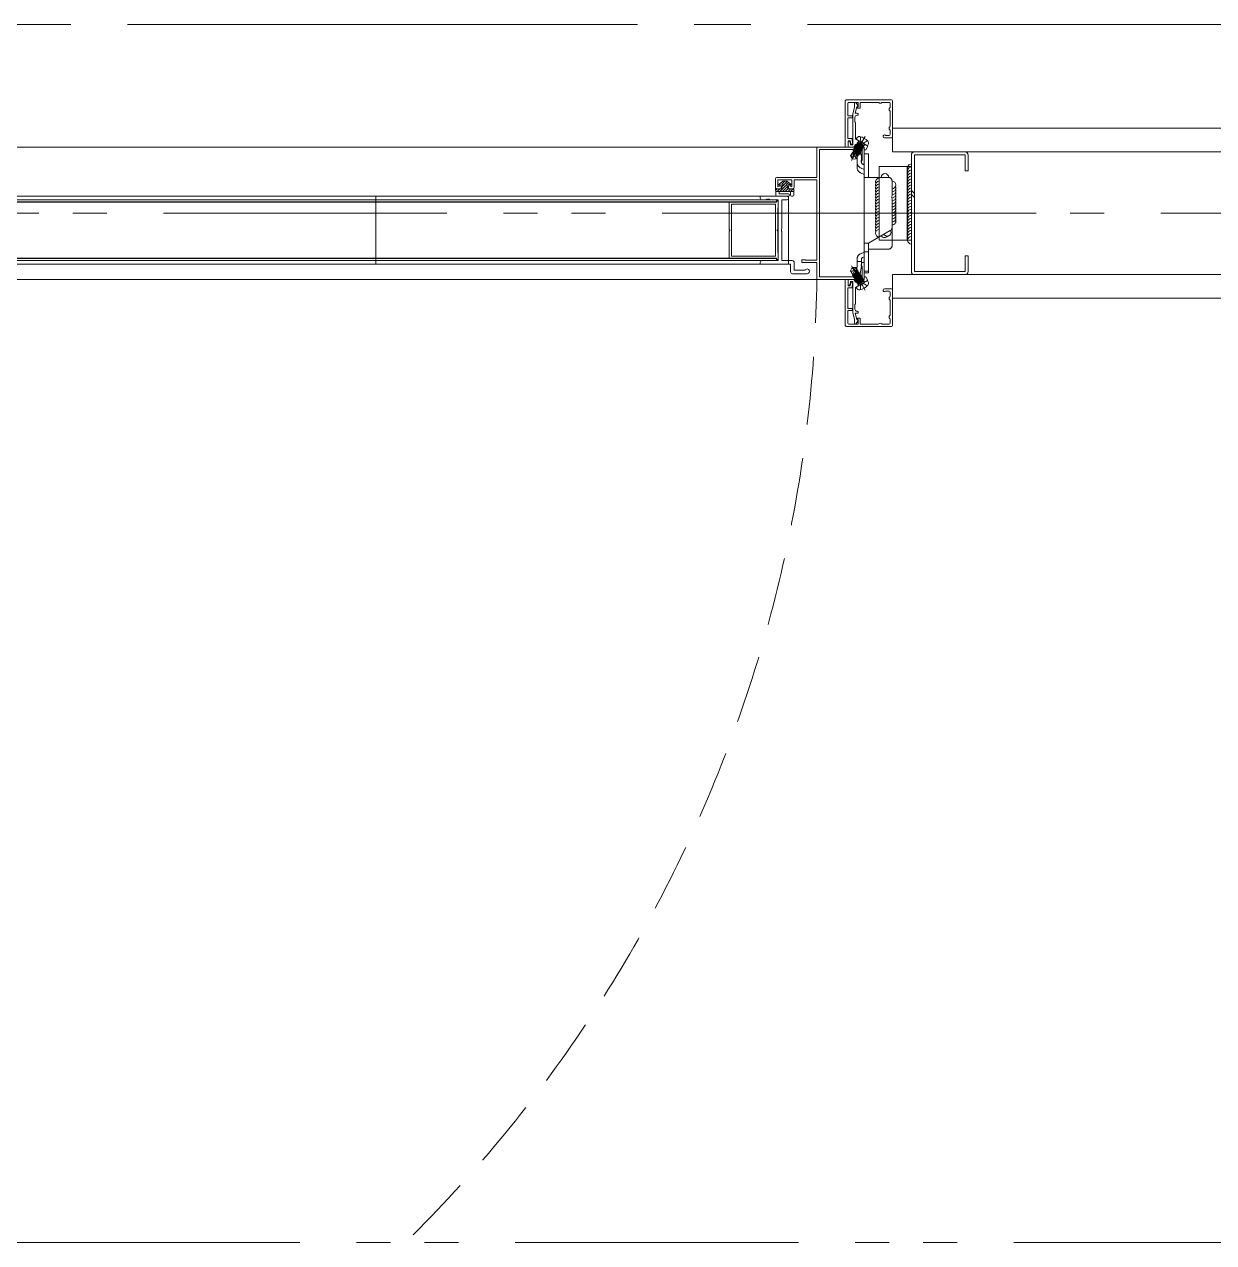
# Model space of a CAD drawing. Units: millimetres at full size. Extents: x -12803 to 120774, y -9413 to 101127.
# Drawn here: x 81230 to 81859, y 11551 to 12196 of the extents above; entities that cross this region are included whole.
import ezdxf

# ---------------------------------------------------------------- set-up
doc = ezdxf.new("R2010")
doc.units = ezdxf.units.MM
doc.header["$LTSCALE"] = 30
for name, pattern in [('CHAIN2', [12, 9, -1, 1, -1]), ('DASHED1', [1.8, 1.2, -0.6]), ('DASHED3', [4, 3, -1]), ('DOUBLE_CHAIN1', [8.8, 5, -1, 0.6, -0.6, 0.6, -1])]:
    doc.linetypes.add(name, pattern=pattern)
doc.layers.add('0-0_NoName', color=7, linetype='Continuous')
for name, color, linetype, lineweight in [('2-0_通芯', 7, 'DOUBLE_CHAIN1', 15), ('2-2_間仕切り芯', 7, 'DOUBLE_CHAIN1', 15), ('2-3_間仕切り', 7, 'Continuous', 15), ('2-A_建具', 7, 'Continuous', 15), ('3-2_AIHO08-壁芯', 7, 'CHAIN2', 15)]:
    doc.layers.add(name, color=color, linetype=linetype, lineweight=lineweight)

# ---------------------------------------------------------------- blocks, each defined once
blk = doc.blocks.new('グループ部品-732')
at = {"layer": '2-0_通芯'}
blk.add_line((74361.66, 11551.41), (120774.36, 11551.41), dxfattribs=at)
at = {"layer": '2-2_間仕切り芯'}
blk.add_line((77079.36, 12096.41), (82717.65, 12096.41), dxfattribs=at)
at = {"layer": '2-3_間仕切り'}
for p, q in [((81689.36, 12141.41), (82207.76, 12141.41)), ((81689.36, 12128.91), (82207.76, 12128.91)), ((81689.36, 12063.91), (82229.36, 12063.91)), ((81689.36, 12051.41), (82229.36, 12051.41))]:
    blk.add_line(p, q, dxfattribs=at)
at = {"layer": '2-A_建具'}
for p, q in [((81689.36, 12128.91), (81689.36, 12155.91)), ((81669.99, 12132.45), (81669.9, 12132.3)), ((81669.99, 12132.45), (81670.42, 12132.45)), ((81669.99, 12132.45), (81673.06, 12129.87)), ((81670.03, 12135.56), (81670.67, 12136.48)), ((81670.03, 12135.56), (81676.09, 12132.06)), ((81670.34, 12133.06), (81670.77, 12133.06)), ((81670.42, 12132.45), (81670.47, 12132.53)), ((81672.84, 12130.24), (81670.42, 12132.45)), ((81670.69, 12133.66), (81670.6, 12133.51)), ((81673.68, 12130.93), (81670.6, 12133.51)), ((81670.6, 12133.51), (81670.82, 12133.13)), ((81670.69, 12133.66), (81671.12, 12133.66)), ((81670.77, 12133.06), (81670.82, 12133.13)), ((81670.82, 12133.13), (81673.24, 12130.93)), ((81670.99, 12134.19), (81670.95, 12134.12)), ((81674.03, 12131.53), (81670.95, 12134.12)), ((81670.95, 12134.12), (81671.17, 12133.74)), ((81670.99, 12134.19), (81674.42, 12132.21)), ((81671.12, 12133.66), (81671.17, 12133.74)), ((81673.54, 12131.46), (81671.12, 12133.66)), ((81671.17, 12133.74), (81673.59, 12131.53)), ((81671.31, 12134.24), (81671.21, 12134.07)), ((81672.47, 12132.8), (81674.93, 12137.06)), ((81672.88, 12133.1), (81673.94, 12132.14)), ((81674.3, 12132.51), (81674.2, 12132.34)), ((81676.09, 12132.06), (81676.56, 12133.08)), ((81685.11, 12136.41), (81688.86, 12136.41)), ((80899.26, 12131.41), (81274.36, 12131.41)), ((81274.36, 12131.41), (81649.66, 12131.41)), ((81649.36, 12131.41), (81649.36, 12115.41)), ((81674.36, 12131.41), (81649.36, 12131.41)), ((81650.76, 12130.11), (81673.26, 12130.11)), ((81650.76, 12062.71), (81650.76, 12130.11)), ((81667.13, 12126.85), (81667.93, 12125.22)), ((81667.49, 12126.87), (81668.11, 12125.54)), ((81670.87, 12130.03), (81667.59, 12124.34)), ((81668.81, 12126.45), (81668.19, 12125.07)), ((81668.28, 12128.83), (81668.54, 12128.68)), ((81668.32, 12128.81), (81668.72, 12129.5)), ((81668.59, 12130.03), (81668.5, 12129.87)), ((81668.99, 12129.46), (81668.5, 12129.87)), ((81668.59, 12130.03), (81669.02, 12130.03)), ((81668.59, 12130.03), (81669.08, 12129.61)), ((81668.81, 12126.45), (81669.52, 12129.4)), ((81668.94, 12130.63), (81668.85, 12130.48)), ((81668.85, 12130.48), (81669.07, 12130.1)), ((81671.93, 12127.9), (81668.85, 12130.48)), ((81668.94, 12130.63), (81669.37, 12130.63)), ((81668.94, 12130.63), (81672.01, 12128.05)), ((81669.02, 12130.03), (81669.07, 12130.1)), ((81671.44, 12127.82), (81669.02, 12130.03)), ((81669.07, 12130.1), (81671.49, 12127.9)), ((81669.29, 12131.24), (81669.2, 12131.09)), ((81669.2, 12131.09), (81669.42, 12130.71)), ((81672.28, 12128.5), (81669.2, 12131.09)), ((81669.25, 12128.27), (81671.14, 12127.18)), ((81669.29, 12131.24), (81669.72, 12131.24)), ((81669.29, 12131.24), (81672.36, 12128.65)), ((81669.37, 12130.63), (81669.42, 12130.71)), ((81671.79, 12128.43), (81669.37, 12130.63)), ((81669.39, 12128.88), (81671.14, 12127.29)), ((81669.42, 12130.71), (81671.84, 12128.5)), ((81671.58, 12127.29), (81669.44, 12129.08)), ((81669.48, 12129.27), (81671.66, 12127.44)), ((81669.64, 12131.84), (81669.55, 12131.69)), ((81669.55, 12131.69), (81669.77, 12131.31)), ((81672.63, 12129.11), (81669.55, 12131.69)), ((81669.61, 12126.45), (81670.03, 12125.27)), ((81669.64, 12131.84), (81670.07, 12131.84)), ((81669.64, 12131.84), (81672.71, 12129.26)), ((81669.72, 12131.24), (81669.77, 12131.31)), ((81672.14, 12129.03), (81669.72, 12131.24)), ((81669.77, 12131.31), (81672.19, 12129.11)), ((81669.9, 12132.3), (81670.12, 12131.92)), ((81672.98, 12129.71), (81669.9, 12132.3)), ((81671.14, 12127.18), (81669.99, 12125.2)), ((81670.07, 12131.84), (81670.12, 12131.92)), ((81672.49, 12129.64), (81670.07, 12131.84)), ((81670.08, 12128.88), (81672.34, 12129.28)), ((81670.12, 12131.92), (81672.54, 12129.71)), ((81671.09, 12127.21), (81671.14, 12127.29)), ((81671.58, 12127.29), (81671.14, 12127.29)), ((81671.37, 12130.9), (81671.97, 12131.94)), ((81671.44, 12127.82), (81671.49, 12127.9)), ((81671.66, 12127.44), (81671.44, 12127.82)), ((81671.93, 12127.9), (81671.49, 12127.9)), ((81671.66, 12127.44), (81671.58, 12127.29)), ((81671.79, 12128.43), (81671.84, 12128.5)), ((81672.01, 12128.05), (81671.79, 12128.43)), ((81672.28, 12128.5), (81671.84, 12128.5)), ((81672.01, 12128.05), (81671.93, 12127.9)), ((81672.14, 12129.03), (81672.19, 12129.11)), ((81672.36, 12128.65), (81672.14, 12129.03)), ((81672.63, 12129.11), (81672.19, 12129.11)), ((81672.36, 12128.65), (81672.28, 12128.5)), ((81672.49, 12129.64), (81672.54, 12129.71)), ((81672.71, 12129.26), (81672.49, 12129.64)), ((81672.98, 12129.71), (81672.54, 12129.71)), ((81672.71, 12129.26), (81672.63, 12129.11)), ((81672.84, 12130.24), (81672.89, 12130.32)), ((81673.06, 12129.87), (81672.84, 12130.24)), ((81673.33, 12130.32), (81672.89, 12130.32)), ((81673.06, 12129.87), (81672.98, 12129.71)), ((81673.19, 12130.85), (81673.24, 12130.93)), ((81673.68, 12130.93), (81673.24, 12130.93)), ((81673.26, 12130.11), (81673.26, 12124.41)), ((81673.54, 12131.46), (81673.59, 12131.53)), ((81674.03, 12131.53), (81673.59, 12131.53)), ((81673.76, 12131.08), (81673.68, 12130.93)), ((81673.89, 12132.06), (81673.94, 12132.14)), ((81674.38, 12132.14), (81673.94, 12132.14)), ((81674.36, 12122.41), (81674.36, 12131.41)), ((81699.36, 12127.31), (81699.36, 12065.51)), ((81727.76, 12128.91), (81700.96, 12128.91)), ((81729.36, 12118.91), (81729.36, 12127.31)), ((81668.11, 12125.54), (81667.93, 12125.22)), ((81667.93, 12125.22), (81668.19, 12125.07)), ((81669.99, 12125.2), (81668.19, 12125.07)), ((81672.44, 12120.42), (81674.36, 12119.51)), ((81672.71, 12124.41), (81672.71, 12123.54)), ((81673.26, 12124.41), (81672.71, 12124.41)), ((81672.71, 12123.54), (81673.36, 12122.41)), ((81673.36, 12122.41), (81674.36, 12122.41)), ((81699.36, 12082.1), (81699.36, 12121.1)), ((81627.36, 12114.41), (81627.36, 12110.41)), ((81649.36, 12115.41), (81628.36, 12115.41)), ((81628.66, 12114.11), (81636.06, 12114.11)), ((81628.66, 12110.41), (81628.66, 12114.11)), ((81629.27, 12111.74), (81631.36, 12113.41)), ((81633.58, 12113.23), (81630.97, 12110.62)), ((81632.35, 12113.41), (81631.05, 12112.11)), ((81633.36, 12113.41), (81631.36, 12113.41)), ((81635.44, 12111.74), (81633.36, 12113.41)), ((81636.06, 12114.11), (81636.06, 12110.41)), ((81637.36, 12114.11), (81649.36, 12114.11)), ((81637.36, 12110.41), (81637.36, 12114.11)), ((81649.36, 12114.11), (81649.36, 12071.51)), ((81672.46, 12117.82), (81674.36, 12116.94)), ((81674.36, 12119.11), (81674.36, 12119.41)), ((81627.36, 12108.41), (81627.36, 12110.41)), ((81628.35, 12109.41), (81627.56, 12108.62)), ((81627.56, 12109.41), (81627.56, 12105.91)), ((81630.56, 12109.41), (81627.56, 12109.41)), ((81627.56, 12108.01), (81637.16, 12108.01)), ((81629.76, 12109.41), (81628.36, 12108.01)), ((81628.36, 12109.41), (81630.36, 12109.41)), ((81630.36, 12111.03), (81628.66, 12110.41)), ((81629.36, 12106.81), (81629.36, 12108.01)), ((81630.9, 12112.06), (81629.62, 12111.26)), ((81633.4, 12111.63), (81629.77, 12108.01)), ((81630.36, 12109.41), (81630.36, 12111.03)), ((81630.56, 12109.41), (81631.34, 12111.71)), ((81633.76, 12110.58), (81631.19, 12108.01)), ((81634.12, 12109.52), (81632.6, 12108.01)), ((81634.16, 12109.41), (81633.37, 12111.71)), ((81634.37, 12112.6), (81633.82, 12112.06)), ((81633.82, 12112.06), (81635.1, 12111.26)), ((81635.42, 12109.41), (81634.02, 12108.01)), ((81637.16, 12109.41), (81634.16, 12109.41)), ((81634.36, 12111.03), (81634.36, 12109.41)), ((81636.06, 12110.41), (81634.36, 12111.03)), ((81634.36, 12109.41), (81636.36, 12109.41)), ((81635.15, 12111.97), (81634.69, 12111.51)), ((81635.36, 12108.01), (81635.36, 12105.91)), ((81636.83, 12109.41), (81635.43, 12108.01)), ((81637.16, 12108.32), (81636.85, 12108.01)), ((81637.16, 12105.91), (81637.16, 12109.41)), ((81699.36, 12108.53), (81700.96, 12106.93)), ((80899.36, 12105.41), (81274.36, 12105.41)), ((80920.16, 12103.46), (81274.36, 12103.46)), ((80920.9, 12102.41), (81274.36, 12102.41)), ((80921.16, 12102.26), (81274.36, 12102.26)), ((81274.36, 12105.41), (81634.36, 12105.41)), ((81628.56, 12103.46), (81274.36, 12103.46)), ((81627.82, 12102.41), (81274.36, 12102.41)), ((81627.56, 12102.26), (81274.36, 12102.26)), ((81415.76, 12105.41), (81415.76, 12069.41)), ((81415.86, 12105.41), (81619.96, 12105.41)), ((81602.86, 12102.26), (81602.86, 12087.71)), ((81627.86, 12102.26), (81602.86, 12102.26)), ((81604.06, 12101.16), (81627.36, 12101.16)), ((81604.06, 12073.66), (81604.06, 12101.16)), ((81619.36, 12104.48), (81619.36, 12105.41)), ((81627.36, 12101.16), (81627.36, 12073.66)), ((81627.86, 12103.06), (81627.86, 12102.26)), ((81628.36, 12103.06), (81627.86, 12103.06)), ((81634.26, 12105.41), (81628.06, 12105.41)), ((81628.86, 12102.56), (81628.36, 12103.06)), ((81628.86, 12099.56), (81628.86, 12102.56)), ((81629.56, 12106.61), (81634.26, 12106.61)), ((81634.36, 12069.41), (81634.36, 12105.41)), ((81635.86, 12105.41), (81636.66, 12105.41)), ((81689.16, 12104.2), (81689.16, 12088.93)), ((81699.36, 12106.41), (81700.96, 12104.81)), ((81628.56, 12099.26), (81628.86, 12099.56)), ((81628.56, 12087.71), (81628.56, 12099.26)), ((81649.36, 12096.41), (81753.76, 12096.41)), ((81602.86, 12087.71), (81603.16, 12087.71)), ((81603.16, 12087.71), (81603.16, 12087.11)), ((81628.26, 12087.71), (81628.56, 12087.71)), ((81628.26, 12087.11), (81628.26, 12087.71)), ((81602.86, 12087.11), (81602.86, 12072.56)), ((81603.16, 12087.11), (81602.86, 12087.11)), ((81628.56, 12087.11), (81628.26, 12087.11)), ((81628.56, 12075.56), (81628.56, 12087.11)), ((81628.86, 12075.26), (81628.56, 12075.56)), ((81628.86, 12072.26), (81628.86, 12075.26)), ((81674.36, 12080.71), (81674.36, 12080.41)), ((81274.36, 12069.41), (80918.06, 12069.41)), ((81274.36, 12071.36), (80920.16, 12071.36)), ((80921.16, 12072.56), (81274.36, 12072.56)), ((80921.16, 12072.41), (81274.36, 12072.41)), ((81627.56, 12072.56), (81274.36, 12072.56)), ((81627.56, 12072.41), (81274.36, 12072.41)), ((81274.36, 12071.36), (81628.56, 12071.36)), ((81274.36, 12069.41), (81634.36, 12069.41)), ((81415.86, 12069.41), (81619.96, 12069.41)), ((81602.86, 12072.56), (81627.86, 12072.56)), ((81627.36, 12073.66), (81604.06, 12073.66)), ((81627.86, 12072.56), (81627.86, 12071.76)), ((81627.86, 12071.76), (81628.36, 12071.76)), ((81628.36, 12071.76), (81628.86, 12072.26)), ((81641.36, 12071.81), (81641.36, 12070.41)), ((81643.06, 12071.81), (81641.36, 12071.81)), ((81641.36, 12070.41), (81649.36, 12070.41)), ((81643.36, 12071.51), (81643.06, 12071.81)), ((81649.36, 12071.51), (81643.36, 12071.51)), ((81649.36, 12070.41), (81649.36, 12061.41)), ((81670.87, 12062.79), (81667.59, 12068.48)), ((81673.36, 12070.41), (81672.71, 12069.28)), ((81672.71, 12069.28), (81672.71, 12068.41)), ((81672.71, 12068.41), (81673.26, 12068.41)), ((81673.26, 12068.41), (81673.26, 12062.71)), ((81674.36, 12070.41), (81673.36, 12070.41)), ((81674.36, 12069.93), (81674.36, 12070.64)), ((81674.36, 12061.41), (81674.36, 12070.41)), ((81676.66, 12073.41), (81676.66, 12065.81)), ((81644.11, 12064.41), (81636.36, 12064.41)), ((81673.26, 12062.71), (81650.76, 12062.71)), ((81667.13, 12065.97), (81667.93, 12067.6)), ((81668.28, 12063.99), (81667.13, 12065.97)), ((81668.4, 12065.67), (81667.17, 12065.9)), ((81668.19, 12067.75), (81667.93, 12067.6)), ((81668.81, 12066.37), (81667.93, 12067.6)), ((81668.15, 12063.55), (81670.77, 12064.51)), ((81668.15, 12063.55), (81668.37, 12063.93)), ((81668.24, 12063.4), (81668.15, 12063.55)), ((81669.99, 12067.62), (81668.19, 12067.75)), ((81668.37, 12067.43), (81668.19, 12067.75)), ((81670.91, 12064.37), (81668.24, 12063.4)), ((81668.24, 12063.4), (81668.67, 12063.4)), ((81670.17, 12065.08), (81668.28, 12063.99)), ((81668.32, 12064.01), (81668.37, 12063.93)), ((81669.83, 12067.3), (81668.37, 12067.43)), ((81670.62, 12064.65), (81668.37, 12063.93)), ((81668.5, 12062.95), (81672.28, 12064.32)), ((81668.5, 12062.95), (81668.72, 12063.33)), ((81668.59, 12062.79), (81668.5, 12062.95)), ((81672.36, 12064.17), (81668.59, 12062.79)), ((81668.59, 12062.79), (81669.02, 12062.79)), ((81668.67, 12063.4), (81671.79, 12064.39)), ((81668.67, 12063.4), (81668.72, 12063.33)), ((81671.84, 12064.32), (81668.72, 12063.33)), ((81668.81, 12066.37), (81671, 12064.28)), ((81668.85, 12062.34), (81672.63, 12063.71)), ((81668.85, 12062.34), (81669.07, 12062.72)), ((81668.94, 12062.19), (81668.85, 12062.34)), ((81672.71, 12063.56), (81668.94, 12062.19)), ((81668.94, 12062.19), (81669.37, 12062.19)), ((81669.02, 12062.79), (81672.14, 12063.79)), ((81669.02, 12062.79), (81669.07, 12062.72)), ((81672.19, 12063.71), (81669.07, 12062.72)), ((81669.2, 12061.73), (81672.98, 12063.11)), ((81669.2, 12061.73), (81669.42, 12062.11)), ((81669.29, 12061.58), (81669.2, 12061.73)), ((81673.06, 12062.96), (81669.29, 12061.58)), ((81669.29, 12061.58), (81669.72, 12061.58)), ((81669.37, 12062.19), (81672.49, 12063.18)), ((81669.37, 12062.19), (81669.42, 12062.11)), ((81672.54, 12063.11), (81669.42, 12062.11)), ((81669.55, 12061.13), (81673.33, 12062.5)), ((81669.55, 12061.13), (81669.77, 12061.51)), ((81673.41, 12062.35), (81669.64, 12060.98)), ((81669.72, 12061.58), (81672.84, 12062.58)), ((81669.72, 12061.58), (81669.77, 12061.51)), ((81672.03, 12063.54), (81669.77, 12063.94)), ((81672.89, 12062.5), (81669.77, 12061.51)), ((81670.07, 12060.98), (81673.19, 12061.97)), ((81671.14, 12065.64), (81670.88, 12065.49)), ((81671.09, 12065.61), (81671.49, 12064.93)), ((81671.33, 12064.71), (81671.93, 12064.93)), ((81671.37, 12061.92), (81671.97, 12060.88)), ((81672.01, 12064.77), (81671.41, 12064.56)), ((81672.01, 12064.77), (81671.79, 12064.39)), ((81671.79, 12064.39), (81671.84, 12064.32)), ((81672.28, 12064.32), (81671.84, 12064.32)), ((81672.01, 12064.77), (81671.93, 12064.93)), ((81672.36, 12064.17), (81672.14, 12063.79)), ((81672.14, 12063.79), (81672.19, 12063.71)), ((81672.63, 12063.71), (81672.19, 12063.71)), ((81672.36, 12064.17), (81672.28, 12064.32)), ((81672.71, 12063.56), (81672.49, 12063.18)), ((81672.49, 12063.18), (81672.54, 12063.11)), ((81672.98, 12063.11), (81672.54, 12063.11)), ((81672.71, 12063.56), (81672.63, 12063.71)), ((81673.06, 12062.96), (81672.84, 12062.58)), ((81672.84, 12062.58), (81672.89, 12062.5)), ((81673.33, 12062.5), (81672.89, 12062.5)), ((81673.06, 12062.96), (81672.98, 12063.11)), ((81673.41, 12062.35), (81673.19, 12061.97)), ((81673.19, 12061.97), (81673.24, 12061.89)), ((81673.41, 12062.35), (81673.33, 12062.5)), ((81673.76, 12061.74), (81673.54, 12061.36)), ((81689.36, 12063.91), (81689.36, 12036.91)), ((81700.96, 12063.91), (81727.76, 12063.91)), ((80918.06, 12061.41), (81274.36, 12061.41)), ((81274.36, 12061.41), (81649.36, 12061.41)), ((81649.36, 12061.41), (81674.36, 12061.41)), ((81669.64, 12060.98), (81669.55, 12061.13)), ((81669.64, 12060.98), (81670.07, 12060.98)), ((81669.9, 12060.52), (81670.12, 12060.9)), ((81676.09, 12060.76), (81670.03, 12057.26)), ((81670.03, 12057.26), (81670.67, 12056.34)), ((81670.07, 12060.98), (81670.12, 12060.9)), ((81670.25, 12059.91), (81674.03, 12061.29)), ((81670.25, 12059.91), (81670.47, 12060.29)), ((81670.34, 12059.76), (81670.25, 12059.91)), ((81670.42, 12060.37), (81670.47, 12060.29)), ((81673.59, 12061.29), (81670.47, 12060.29)), ((81670.6, 12059.31), (81674.38, 12060.68)), ((81670.6, 12059.31), (81670.82, 12059.69)), ((81670.77, 12059.76), (81673.89, 12060.76)), ((81670.77, 12059.76), (81670.82, 12059.69)), ((81673.94, 12060.68), (81670.82, 12059.69)), ((81670.95, 12058.7), (81671.17, 12059.08)), ((81674.42, 12060.61), (81670.99, 12058.63)), ((81671.12, 12059.16), (81671.17, 12059.08)), ((81672.53, 12059.52), (81671.17, 12059.08)), ((81671.31, 12058.58), (81671.21, 12058.75)), ((81672.47, 12060.02), (81674.93, 12055.76)), ((81673.54, 12061.36), (81673.59, 12061.29)), ((81674.03, 12061.29), (81673.59, 12061.29)), ((81674.11, 12061.14), (81673.89, 12060.76)), ((81673.89, 12060.76), (81673.94, 12060.68)), ((81674.38, 12060.68), (81673.94, 12060.68)), ((81674.11, 12061.14), (81674.03, 12061.29)), ((81674.3, 12060.31), (81674.2, 12060.48)), ((81674.42, 12060.61), (81674.38, 12060.68)), ((81676.09, 12060.76), (81676.56, 12059.74)), ((81685.11, 12056.41), (81688.86, 12056.41))]:
    blk.add_line(p, q, dxfattribs=at)
at = {"layer": '2-A_建具', "linetype": 'DASHED3'}
for p, q in [((81670.56, 12126.17), (81670.08, 12128.88)), ((81670.33, 12127.47), (81672.59, 12127.87)), ((81670.56, 12123.4), (81670.56, 12126.17)), ((81672.86, 12126.37), (81672.34, 12129.28)), ((81672.86, 12123.4), (81672.86, 12126.37)), ((81674.36, 12127.91), (81674.36, 12064.91)), ((81674.36, 12127.91), (81676.66, 12127.91)), ((81676.66, 12127.91), (81676.66, 12115.41)), ((81670.56, 12120.81), (81670.56, 12123.35)), ((81674.36, 12122.06), (81673.43, 12122.5)), ((81697.06, 12082.1), (81697.06, 12121.1)), ((81674.36, 12115.41), (81687.16, 12115.41)), ((81689.16, 12113.41), (81689.16, 12105.62)), ((81689.16, 12079.41), (81689.16, 12088.93)), ((81688.16, 12087.2), (81676.66, 12080.56)), ((81682.36, 12082.1), (81699.36, 12082.1)), ((81672.46, 12075), (81674.36, 12075.88)), ((81676.66, 12080.56), (81674.36, 12080.56)), ((81676.66, 12076.05), (81674.36, 12076.05)), ((81676.66, 12080.56), (81676.66, 12064.91)), ((81676.66, 12077.41), (81687.16, 12077.41)), ((81670.56, 12068.41), (81669.77, 12063.94)), ((81670.56, 12072.01), (81670.56, 12068.41)), ((81670.56, 12070.94), (81672.86, 12070.94)), ((81672.86, 12068.21), (81672.03, 12063.54)), ((81672.86, 12072.01), (81672.86, 12068.21)), ((81674.36, 12070.76), (81672.86, 12070.05)), ((81674.36, 12073.34), (81673.43, 12072.91)), ((81676.66, 12065.81), (81674.36, 12065.81)), ((81676.66, 12064.91), (81674.36, 12064.91))]:
    blk.add_line(p, q, dxfattribs=at)
at = {"layer": '2-A_建具'}
for points in [[(81688.86, 12156.41), (81664.86, 12156.41), (81664.36, 12155.91)], [(81664.36, 12155.91), (81664.36, 12131.41), (81668.91, 12131.41)], [(81667.76, 12147.91), (81665.66, 12147.91), (81665.66, 12154.61)], [(81666.16, 12155.11), (81671.16, 12155.11), (81671.16, 12153.08), (81670.76, 12152.51), (81670.76, 12152.01), (81672.16, 12152.01), (81672.16, 12155.11), (81681.83, 12155.11), (81682.07, 12154.99)], [(81668.26, 12141.87), (81668.26, 12148.92), (81669.26, 12152.65), (81669.26, 12154.61)], [(81670.19, 12154.86), (81671.31, 12152.92), (81670.51, 12152.7), (81669.6, 12149.31), (81670.66, 12149.31)], [(81683.64, 12154.99), (81683.88, 12155.11), (81687.56, 12155.11)], [(81688.06, 12154.61), (81688.06, 12152.43), (81687.94, 12152.2)], [(81668.25, 12133.35), (81668.03, 12135.91), (81665.66, 12135.91), (81665.66, 12146.91), (81667.76, 12146.91)], [(81669.46, 12147.11), (81669.46, 12144.71), (81669.76, 12144.41), (81669.76, 12135.71), (81672.66, 12134.03), (81672.76, 12133.84), (81673.24, 12133.56), (81673.46, 12133.57), (81676.27, 12131.95), (81675.14, 12130.01), (81674.36, 12130.01), (81674.36, 12131.41), (81672.2, 12131.41), (81669.73, 12132.84), (81668.91, 12131.41)], [(81687.94, 12150.62), (81688.06, 12150.39), (81688.06, 12142.43), (81687.94, 12142.2)], [(81666.85, 12134.2), (81667.13, 12132.61), (81668.26, 12132.61), (81668.26, 12140.95), (81668.38, 12141.14), (81668.38, 12141.69), (81668.26, 12141.87)], [(81687.94, 12140.62), (81688.06, 12140.39), (81688.06, 12138.11)], [(81665.86, 12131.41), (81665.86, 12134.81), (81666.98, 12134.81), (81667.26, 12133.22)], [(81670.34, 12133.06), (81673.41, 12130.47), (81673.33, 12130.32), (81670.25, 12132.91)], [(81670.34, 12133.06), (81670.25, 12132.91), (81670.47, 12132.53), (81672.89, 12130.32)], [(81670.69, 12133.66), (81673.76, 12131.08), (81673.54, 12131.46)], [(81673.41, 12130.47), (81673.19, 12130.85), (81670.77, 12133.06)], [(81671.42, 12133.95), (81674.11, 12131.68), (81674.03, 12131.53)], [(81672.46, 12136.88), (81672.34, 12134.86), (81673.03, 12133.76)], [(81674.11, 12131.68), (81673.89, 12132.06), (81672.53, 12133.3)], [(81676.01, 12134.83), (81674.32, 12133.71), (81673.03, 12133.76)], [(81674.42, 12132.21), (81674.38, 12132.14), (81673.99, 12132.46)], [(81687.56, 12137.61), (81685.84, 12137.61), (81685.63, 12137.7)], [(81668.28, 12128.83), (81667.13, 12126.85), (81667.49, 12126.87)], [(81668.11, 12125.54), (81669.06, 12129.59), (81667.49, 12126.87)], [(81668.5, 12129.87), (81668.72, 12129.5), (81668.91, 12129.32)], [(81668.76, 12126.36), (81669.61, 12126.45), (81670.43, 12127.59)], [(81729.36, 12065.51), (81729.36, 12073.91), (81727.76, 12073.91), (81727.76, 12065.51), (81700.96, 12065.51), (81700.96, 12127.31), (81727.76, 12127.31), (81727.76, 12118.91), (81729.36, 12118.91)], [(81620.36, 12071.34), (81628.86, 12071.34), (81628.86, 12103.48), (81624.15, 12103.48), (81624.15, 12103.78), (81623.55, 12103.78), (81623.55, 12103.48), (81623.15, 12103.48), (81623.15, 12103.78), (81622.55, 12103.78), (81622.55, 12103.48), (81620.36, 12103.48)], [(81633.39, 12103.48), (81630.79, 12103.48), (81630.79, 12088.07), (81630.65, 12087.88), (81630.65, 12086.94), (81630.79, 12086.75), (81630.79, 12071.34), (81636.29, 12071.34)], [(81635.36, 12065.41), (81635.36, 12069.41), (81619.36, 12069.41), (81619.36, 12070.34)], [(81637.29, 12070.34), (81637.29, 12066.34), (81643.06, 12066.34)], [(81668.37, 12067.43), (81671.4, 12064.58), (81669.83, 12067.3)], [(81668.76, 12066.46), (81668.4, 12065.67), (81668.98, 12064.39)], [(81669.46, 12045.71), (81669.46, 12048.11), (81669.76, 12048.41), (81669.76, 12057.11), (81672.66, 12058.79), (81672.76, 12058.99), (81673.24, 12059.26), (81673.46, 12059.25), (81676.27, 12060.87), (81675.14, 12062.81), (81674.36, 12062.81)], [(81671.14, 12065.64), (81669.99, 12067.62), (81669.83, 12067.3)], [(81673.76, 12061.74), (81669.99, 12060.37), (81669.9, 12060.52), (81673.68, 12061.89)], [(81673.76, 12061.74), (81673.68, 12061.89), (81673.24, 12061.89), (81670.12, 12060.9)], [(81671.93, 12064.93), (81671.49, 12064.93), (81671.24, 12064.85)], [(81664.36, 12036.91), (81664.36, 12061.41), (81668.91, 12061.41)], [(81668.25, 12059.47), (81668.03, 12056.91), (81665.66, 12056.91), (81665.66, 12045.91), (81667.76, 12045.91)], [(81665.86, 12061.41), (81665.86, 12058.01), (81666.98, 12058.01), (81667.26, 12059.6)], [(81666.85, 12058.62), (81667.13, 12060.21), (81668.26, 12060.21), (81668.26, 12051.87), (81668.38, 12051.69), (81668.38, 12051.14), (81668.26, 12050.95)], [(81674.36, 12061.41), (81672.2, 12061.41), (81669.73, 12059.98), (81668.91, 12061.41)], [(81669.99, 12060.37), (81670.42, 12060.37), (81673.54, 12061.36)], [(81674.11, 12061.14), (81670.34, 12059.76), (81670.77, 12059.76)], [(81673.99, 12060.36), (81670.69, 12059.16), (81670.6, 12059.31)], [(81670.69, 12059.16), (81671.12, 12059.16), (81672.88, 12059.72)], [(81670.99, 12058.63), (81670.95, 12058.7), (81671.42, 12058.87)], [(81672.46, 12055.94), (81672.34, 12057.96), (81673.03, 12059.06)], [(81676.01, 12057.99), (81674.32, 12059.11), (81673.03, 12059.06)], [(81687.56, 12055.21), (81685.84, 12055.21), (81685.63, 12055.12)], [(81668.26, 12050.95), (81668.26, 12043.9), (81669.26, 12040.17), (81669.26, 12038.21)], [(81687.94, 12052.2), (81688.06, 12052.43), (81688.06, 12054.71)], [(81687.94, 12042.2), (81688.06, 12042.43), (81688.06, 12050.39), (81687.94, 12050.62)], [(81667.76, 12044.91), (81665.66, 12044.91), (81665.66, 12038.21)], [(81670.19, 12037.96), (81671.31, 12039.9), (81670.51, 12040.12), (81669.6, 12043.51), (81670.66, 12043.51)], [(81688.86, 12036.41), (81664.86, 12036.41), (81664.36, 12036.91)], [(81666.16, 12037.71), (81671.16, 12037.71), (81671.16, 12039.74), (81670.76, 12040.31), (81670.76, 12040.81), (81672.16, 12040.81), (81672.16, 12037.71), (81681.83, 12037.71), (81682.07, 12037.83)], [(81683.64, 12037.83), (81683.88, 12037.71), (81687.56, 12037.71)], [(81688.06, 12038.21), (81688.06, 12040.39), (81687.94, 12040.62)]]:
    blk.add_lwpolyline(points, dxfattribs=at)
at = {"layer": '2-A_建具', "linetype": 'DASHED3'}
blk.add_lwpolyline([(81699.36, 12121.1), (81682.36, 12121.1), (81682.36, 12082.1)], dxfattribs=at)
at = {"layer": '2-A_建具'}
for centre, radius, start, end in [((81666.16, 12154.61), 0.5, 90.00001, 179.99999), ((81669.76, 12154.61), 0.5, 29.99999, 180), ((81682.86, 12155.61), 1, 217.97987, 322.02013), ((81687.56, 12154.61), 0.5, 0.00001, 89.99999), ((81688.56, 12151.41), 1, 127.97987, 232.02013), ((81688.86, 12155.91), 0.5, 0.00001, 89.99999), ((81667.76, 12147.41), 0.5, 269.99999, 90.00001), ((81670.66, 12147.11), 1.2, 90.00001, 179.99999), ((81670.66, 12148.81), 0.5, 269.99999, 90.00001), ((81688.56, 12141.41), 1, 127.97987, 232.02013), ((81666.36, 12134.11), 0.5, 9.99999, 180), ((81667.76, 12133.31), 0.5, 190.00001, 5), ((81671.73, 12135.74), 1.3, 75.88085, 145), ((81670.87, 12134.49), 0.5, 330, 60), ((81669.86, 12128.27), 9, 44.11915, 75.88085), ((81674.74, 12132.26), 0.5, 60, 150), ((81675.38, 12133.63), 1.3, 335, 44.11915), ((81685.11, 12137.16), 0.75, 45.58467, 269.99998), ((81687.56, 12138.11), 0.5, 270.00001, 359.99999), ((81688.86, 12136.91), 0.5, 270.00001, 359.99999), ((81669.28, 12129.47), 0.248, 342.80904, 150), ((81700.96, 12127.31), 1.6, 90, 180), ((81727.76, 12127.31), 1.6, 0, 89.99809), ((81673.86, 12123.4), 1, 180, 244.66912), ((81699.36, 12120.5), 2, 90, 203.57818), ((81699.36, 12118.9), 2, 90, 203.57818), ((81628.36, 12114.41), 1, 90, 180), ((81682.36, 12113.05), 2, 90, 203.57818), ((81682.36, 12111.45), 2, 90, 203.57818), ((81685.36, 12115.41), 2, 0, 180), ((81689.16, 12111.41), 2, 270, 90), ((81699.36, 12117.3), 2, 90, 203.57818), ((81699.36, 12115.7), 2, 90, 203.57818), ((81699.36, 12114.1), 2, 90, 203.57818), ((81699.36, 12112.5), 2, 90, 203.57818), ((81628.36, 12110.41), 1, 180, 270), ((81629.46, 12111.51), 0.3, 128.58965, 302.24754), ((81629.56, 12106.81), 0.2, 180, 270), ((81631.06, 12111.81), 0.3, 341.20266, 122.24754), ((81633.66, 12111.81), 0.3, 57.75246, 198.79734), ((81635.26, 12111.51), 0.3, 237.75246, 51.41035), ((81636.36, 12110.41), 1, 270, 0), ((81682.36, 12109.85), 2, 90, 203.57818), ((81682.36, 12108.25), 2, 90, 203.57818), ((81682.36, 12106.65), 2, 90, 203.57818), ((81682.36, 12105.05), 2, 90, 203.57818), ((81689.16, 12109.81), 2, 270, 23.57818), ((81689.16, 12108.21), 2, 270, 23.57818), ((81689.16, 12106.61), 2, 270, 23.57818), ((81699.36, 12110.9), 2, 90, 203.57818), ((81699.36, 12109.3), 2, 90, 203.57818), ((81699.36, 12107.7), 2, 90, 203.57818), ((81699.36, 12106.1), 2, 90, 203.57818), ((81620.36, 12104.48), 1, 180, 270), ((81628.06, 12105.91), 0.5, 180, 270), ((81633.39, 12104.45), 0.965, 270, 90), ((81634.26, 12106.01), 0.6, 270, 90), ((81635.86, 12105.91), 0.5, 180, 270), ((81636.66, 12105.91), 0.5, 270, 0), ((81682.36, 12103.45), 2, 90, 203.57818), ((81682.36, 12101.85), 2, 90, 203.57818), ((81682.36, 12100.25), 2, 90, 203.57818), ((81682.36, 12098.65), 2, 90, 203.57818), ((81689.86, 12104.91), 1, 134.427, 225.573), ((81689.16, 12105.01), 2, 270, 23.57818), ((81689.16, 12103.41), 2, 270, 23.57818), ((81689.16, 12101.81), 2, 270, 23.57818), ((81689.16, 12100.21), 2, 270, 23.57818), ((81699.36, 12104.5), 2, 90, 203.57818), ((81699.36, 12102.9), 2, 90, 203.57818), ((81699.36, 12101.3), 2, 90, 203.57818), ((81699.36, 12099.7), 2, 90, 203.57818), ((81682.36, 12097.05), 2, 90, 203.57818), ((81682.36, 12095.45), 2, 90, 203.57818), ((81682.36, 12093.85), 2, 90, 203.57818), ((81682.36, 12092.25), 2, 90, 203.57818), ((81689.16, 12098.61), 2, 270, 23.57818), ((81689.16, 12097.01), 2, 270, 23.57818), ((81689.16, 12095.41), 2, 270, 23.57818), ((81689.16, 12093.81), 2, 270, 23.57818), ((81699.36, 12098.1), 2, 90, 203.57818), ((81699.36, 12096.5), 2, 90, 203.57818), ((81699.36, 12094.9), 2, 90, 203.57818), ((81699.36, 12093.3), 2, 90, 203.57818), ((81682.36, 12090.65), 2, 90, 203.57818), ((81682.36, 12089.05), 2, 90, 203.57818), ((81682.36, 12087.45), 2, 90, 203.57818), ((81682.36, 12085.85), 2, 90, 270), ((81687.16, 12088.93), 2, 300, 0), ((81689.16, 12092.21), 2, 270, 23.57818), ((81699.36, 12091.7), 2, 90, 203.57818), ((81699.36, 12090.1), 2, 90, 203.57818), ((81699.36, 12088.5), 2, 90, 203.57818), ((81699.36, 12086.9), 2, 90, 203.57818), ((81685.17, 12085.48), 2, 210.01514, 323.59332), ((81686.56, 12086.28), 2, 210.01514, 30.01514), ((81699.36, 12085.3), 2, 90, 203.57818), ((81699.36, 12083.7), 2, 90, 203.57818), ((81699.36, 12082.1), 2, 90, 270), ((81620.36, 12070.34), 1, 90, 180), ((81636.29, 12070.34), 1, 0, 90), ((81636.36, 12065.41), 1, 180, 270), ((81644.11, 12065.66), 1.25, 270, 147.04348), ((81671.19, 12064.45), 0.248, 222.80904, 30), ((81700.96, 12065.51), 1.6, 180, 270), ((81727.76, 12065.51), 1.6, 270, 0), ((81666.36, 12058.71), 0.5, 180, 350.00001), ((81667.76, 12059.51), 0.5, 355, 169.99999), ((81671.73, 12057.09), 1.3, 215, 284.11915), ((81670.87, 12058.33), 0.5, 300, 30), ((81669.86, 12064.55), 9, 284.11915, 315.88085), ((81674.74, 12060.56), 0.5, 210, 300), ((81675.38, 12059.19), 1.3, 315.88085, 25), ((81685.11, 12055.66), 0.75, 90.00002, 314.41533), ((81687.56, 12054.71), 0.5, 0.00001, 89.99999), ((81688.86, 12055.91), 0.5, 0.00001, 89.99999), ((81688.56, 12051.41), 1, 127.97987, 232.02013), ((81667.76, 12045.41), 0.5, 269.99999, 90.00001), ((81670.66, 12045.71), 1.2, 180.00001, 269.99999), ((81670.66, 12044.01), 0.5, 269.99999, 90.00001), ((81688.56, 12041.41), 1, 127.97987, 232.02013), ((81666.16, 12038.21), 0.5, 180.00001, 269.99999), ((81669.76, 12038.21), 0.5, 180, 330.00001), ((81682.86, 12037.21), 1, 37.97987, 142.02013), ((81687.56, 12038.21), 0.5, 270.00001, 359.99999), ((81688.86, 12036.91), 0.5, 270.00001, 359.99999)]:
    blk.add_arc(centre, radius, start, end, dxfattribs=at)
at = {"layer": '2-A_建具', "linetype": 'DASHED3'}
for centre, radius, start, end in [((81673.86, 12123.4), 3.3, 180, 244.66912), ((81673.86, 12120.81), 3.3, 180, 245), ((81687.16, 12113.41), 2, 0, 90), ((81673.86, 12072.01), 3.3, 115, 180), ((81687.16, 12079.41), 2, 270, 0), ((81673.86, 12072.01), 1, 115, 180)]:
    blk.add_arc(centre, radius, start, end, dxfattribs=at)
at = {"layer": '2-A_建具', "linetype": 'DASHED1'}
blk.add_arc((80920.16, 12071.36), 729.2, 314.98293, 359.92553, dxfattribs=at)
at = {"layer": '3-2_AIHO08-壁芯'}
blk.add_line((82274.36, 12196.41), (79299.36, 12196.41), dxfattribs=at)
blk = doc.blocks.new('グループ部品-763')
at = {"layer": '3-2_AIHO08-壁芯'}
blk.add_line((82274.36, 12196.41), (79299.36, 12196.41), dxfattribs=at)

msp = doc.modelspace()

# ---------------------------------------------------------------- block references
at = {"layer": '0-0_NoName'}
for name in ['グループ部品-732', 'グループ部品-763']:
    msp.add_blockref(name, (0, 0), dxfattribs=at)

doc.saveas('drawing.dxf')
